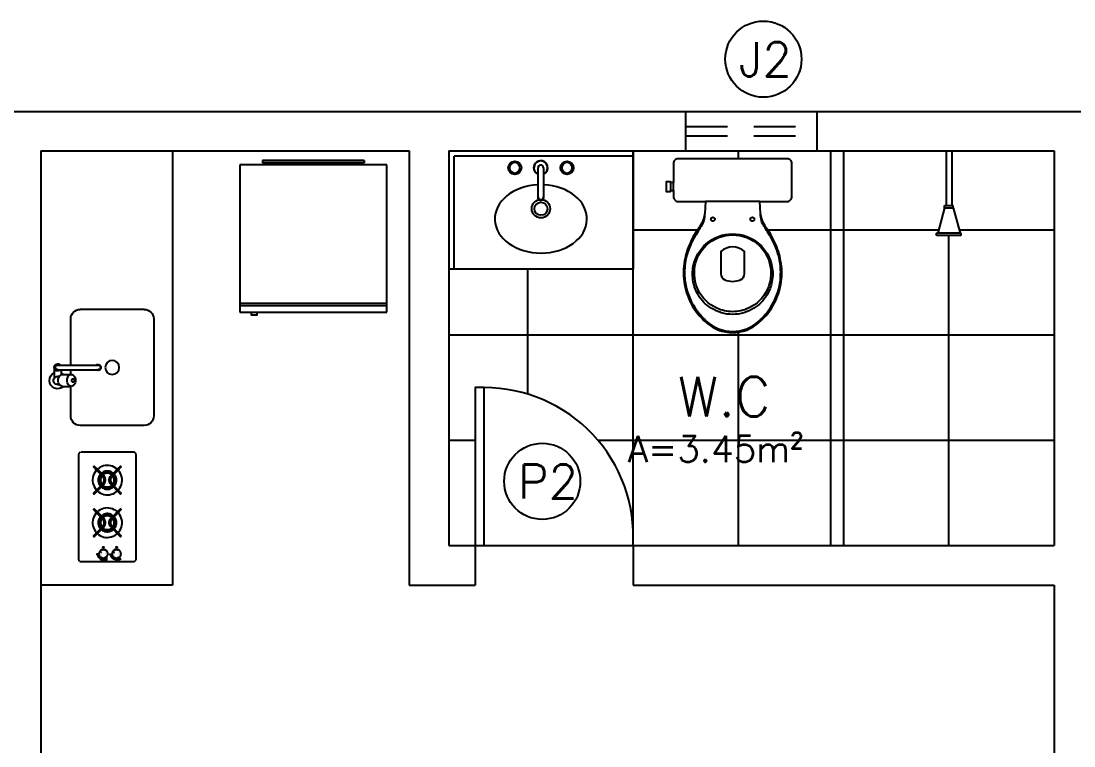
# Model space of a CAD drawing. Header units: millimetres. Extents: x 45003 to 46969, y 6653 to 6979.
# Drawn here: x 45072.441 to 45076.441, y 6719.198 to 6721.953 of the extents above; entities that cross this region are included whole.
import ezdxf

# ---------------------------------------------------------------- set-up
doc = ezdxf.new("R2010")
doc.units = ezdxf.units.MM
doc.linetypes.add('HIDDEN', pattern=[9.525, 6.35, -3.175])
for name, color, linetype in [('ARQ-ALVENARIA', 4, 'Continuous'), ('ARQ-EQ-COZ', 1, 'Continuous'), ('ARQ-ESQ-01', 1, 'Continuous'), ('ARQ-ESQ-02', 2, 'Continuous'), ('ARQ-HACHURA', 253, 'Continuous'), ('ARQ-PENA-FINA-CINZA', 8, 'Continuous'), ('ARQ-PROJ-01', 1, 'HIDDEN'), ('ARQ-PÇ-HIDROSSAN', 7, 'Continuous'), ('ARQ-TEXTO2', 2, 'Continuous'), ('ARQ-TEXTO3', 3, 'Continuous')]:
    doc.layers.add(name, color=color, linetype=linetype)
doc.styles.add('ROMANS', font='romans.shx')

# ---------------------------------------------------------------- blocks, each defined once
blk = doc.blocks.new('chuv-01-planta')
for p, q in [((-0.3216, -0.0467), (-0.3216, 0.0467)), ((-0.3216, 0.0467), (-0.3133, 0.0467)), ((-0.3133, -0.0467), (-0.3133, 0.0467)), ((-0.2167, 0.0167), (-0.3133, 0.0425)), ((-0.2167, 0.0167), (-0.2083, 0.0167)), ((-0.2167, 0.0167), (-0.2167, -0.0167)), ((-0.2083, 0.0167), (-0.2083, -0.0167)), ((0, 0.0106), (-0.2083, 0.0106)), ((0, 0.0106), (0, -0.0106)), ((-0.2167, -0.0167), (-0.3133, -0.0425)), ((-0.2167, -0.0167), (-0.2083, -0.0167)), ((0, -0.0106), (-0.2083, -0.0106)), ((-0.3216, -0.0467), (-0.3133, -0.0467))]:
    blk.add_line(p, q)
blk = doc.blocks.new('cx-ac-01-planta')
for points in [[(0.661, 0, 0.182004), (0.623, 0.1, 0.098298), (0.548, 0.159, 0.085166), (0.468, 0.1845, 0.08648), (0.388, 0.1825, 0.067868), (0.318, 0.1605, 0.06199), (0.261, 0.1265, -0.060779), (0.228, 0.1105, -0.023796), (0.208, 0.106), (0.1625, 0.1028), (0.1625, 0.207, 0.424217), (0.1435, 0.225), (0.121, 0.225), (0.091, 0.225), (0.018, 0.225, 0.418036), (0, 0.207), (0, 0), (0, -0.207, 0.418036), (0.018, -0.225), (0.091, -0.225), (0.091, -0.2365), (0.088, -0.2365), (0.088, -0.2525), (0.106, -0.2525), (0.124, -0.2525), (0.124, -0.2365), (0.121, -0.2365), (0.121, -0.225), (0.1435, -0.225, 0.424217), (0.1625, -0.207), (0.1625, -0.1028), (0.208, -0.106, -0.023796), (0.228, -0.1105, -0.060779), (0.261, -0.1265, 0.06199), (0.318, -0.1605, 0.067868), (0.388, -0.1825, 0.08648), (0.468, -0.1845, 0.085166), (0.548, -0.159, 0.098298), (0.623, -0.1, 0.182004)], [(0.2855, 0, -0.18052), (0.323, 0.1, -0.167158), (0.408, 0.1495, -0.1), (0.468, 0.1495, -0.096291), (0.518, 0.13, -0.13332), (0.568, 0.081, -0.150886), (0.5915, 0, -0.150886), (0.568, -0.081, -0.13332), (0.518, -0.13, -0.096291), (0.468, -0.1495, -0.1), (0.408, -0.1495, -0.167158), (0.323, -0.1, -0.18052)], [(0.2895, 0, -0.186957), (0.329, 0.1, -0.162455), (0.408, 0.143, -0.149476), (0.498, 0.1315, -0.171119), (0.568, 0.0605, -0.104122), (0.5815, 0, -0.104122), (0.568, -0.0605, -0.171119), (0.498, -0.1315, -0.149476), (0.408, -0.143, -0.162455), (0.329, -0.1, -0.186957)], [(0.46, 0.03, 0.276984), (0.438, 0.0445), (0.353, 0.0445, 0.393258), (0.353, -0.0445), (0.438, -0.0445, 0.276984), (0.46, -0.03, 0.2)]]:
    blk.add_lwpolyline(points, format="xyb", close=True)
blk.add_lwpolyline([(0.21, -0.1064, -0.148706), (0.258, -0.12, -0.01798), (0.278, -0.1325, 0.048524), (0.328, -0.16, 0.075808), (0.408, -0.1815, 0.05), (0.468, -0.1805, 0.109053), (0.568, -0.142, 0.065752), (0.617, -0.1, 0.186957), (0.6565, 0, 0.186957), (0.617, 0.1, 0.065752), (0.568, 0.142, 0.109053), (0.468, 0.1805, 0.05), (0.408, 0.1815, 0.075808), (0.328, 0.16, 0.048524), (0.278, 0.1325, -0.01798), (0.258, 0.12, -0.148706), (0.21, 0.1064, -0.148706)], format="xyb")
for points in [[(0.1625, 0.1028), (0.1625, 0), (0.1625, -0.1028)], [(0.121, -0.225), (0.091, -0.225)], [(0.091, -0.2365), (0.121, -0.2365)]]:
    blk.add_lwpolyline(points)
for centre in [(0.23, 0.075), (0.23, -0.075)]:
    blk.add_circle(centre, 0.0075)
blk = doc.blocks.new('Cubinox-e-pl')
for p, q in [((0.445, 0.245), (0.175, 0.245)), ((0.135, 0.205), (0.135, 0.08)), ((0.485, -0.205), (0.485, 0.205)), ((0.08, 0.0725), (0.087, 0.0725)), ((0.0996, 0.08), (0.1372, 0.08)), ((0.065, 0), (0.065, 0.0435)), ((0.08, 0.0375), (0.087, 0.0375)), ((0.08, 0.01), (0.25, 0.01)), ((0.095, 0.01), (0.095, 0.0309)), ((0.0996, 0.03), (0.1372, 0.03)), ((0.135, 0.03), (0.135, 0.01)), ((0.08, -0.01), (0.25, -0.01)), ((0.135, -0.01), (0.135, -0.205)), ((0.445, -0.245), (0.175, -0.245))]:
    blk.add_line(p, q)
blk.add_lwpolyline([(0.0996, 0.08, 0.133256), (0.0932, 0.0783, 0.106756), (0.0871, 0.0727, 0.082828), (0.0834, 0.0649, 0.071352), (0.0819, 0.055, 0.071352), (0.0834, 0.0451, 0.082828), (0.0871, 0.0373, 0.106756), (0.0932, 0.0317, 0.133256), (0.0996, 0.03, 0.133256)], format="xyb")
for points in [[(0.1372, 0.03, 0.133256), (0.1436, 0.0317, 0.106756), (0.1497, 0.0373, 0.082828), (0.1535, 0.0451, 0.071352), (0.1549, 0.055, 0.071352), (0.1535, 0.0649, 0.082828), (0.1497, 0.0727, 0.106756), (0.1436, 0.0783, 0.133256), (0.1372, 0.08, 0.133256), (0.1308, 0.0783, 0.106756), (0.1247, 0.0727, 0.082828), (0.121, 0.0649, 0.071352), (0.1195, 0.055, 0.071352), (0.121, 0.0451, 0.082828), (0.1247, 0.0373, 0.106756), (0.1308, 0.0317, 0.133256)], [(0.1447, 0.0625, 0.133256), (0.1428, 0.062, 0.106756), (0.141, 0.0603, 0.082828), (0.1398, 0.058, 0.071352), (0.1394, 0.055, 0.071352), (0.1398, 0.052, 0.082828), (0.141, 0.0497, 0.106756), (0.1428, 0.048, 0.133256), (0.1447, 0.0475, 0.133256), (0.1466, 0.048, 0.106756), (0.1485, 0.0497, 0.082828), (0.1496, 0.052, 0.071352), (0.15, 0.055, 0.071352), (0.1496, 0.058, 0.082828), (0.1485, 0.0603, 0.106756), (0.1466, 0.062, 0.133256)]]:
    blk.add_lwpolyline(points, format="xyb", close=True)
blk.add_circle((0.31, 0), 0.03)
for centre, radius, start, end in [((0.175, 0.205), 0.04, 90, 180), ((0.445, 0.205), 0.04, 0, 90), ((0.08, 0.055), 0.035, 45.5847, 244.6231), ((0.08, 0.055), 0.0175, 90, 204.62), ((0.055, 0.0435), 0.01, 0, 24.62), ((0.08, 0.055), 0.0175, 211.0027, 270), ((0.08, 0), 0.015, 41.8103, 318.1897), ((0.08, 0), 0.01, 90.0002, 270.0002), ((0.08, 0.055), 0.035, 295.3769, 314.4153), ((0.25, 0), 0.0125, 233.1301, 126.8699), ((0.25, 0), 0.01, 270.0001, 90.0001), ((0.175, -0.205), 0.04, 180, 270), ((0.445, -0.205), 0.04, 270, 0)]:
    blk.add_arc(centre, radius, start, end)
blk = doc.blocks.new('Refrigeradora')
for p, q in [((0.02, 0.325), (0.67, 0.325)), ((0.02, -0.325), (0.02, 0.325)), ((0.63, 0.325), (0.63, -0.325)), ((0.64, 0.325), (0.64, -0.325)), ((0.67, 0.325), (0.67, -0.325)), ((0, -0.225), (0, 0.225)), ((0, 0.225), (0.01, 0.225)), ((0.01, -0.225), (0.01, 0.225)), ((0.01, 0.175), (0.02, 0.175)), ((0.01, -0.175), (0.02, -0.175)), ((0, -0.225), (0.01, -0.225)), ((0.67, -0.325), (0.02, -0.325))]:
    blk.add_line(p, q)
blk.add_lwpolyline([(0.67, 0.274), (0.682, 0.274), (0.682, 0.2485), (0.67, 0.2485)])

msp = doc.modelspace()

# ---------------------------------------------------------------- hatches: boundary and pattern name
at = {"layer": 'ARQ-HACHURA'}
h = msp.add_hatch(dxfattribs=at)
h.set_pattern_fill('_USER', color=256, scale=0.4, double=1, pattern_type=0)
h.set_pattern_definition([(0, (45076.3665, 6719.95947), (0, 0.4), []), (90, (45076.3665, 6719.95947), (-0.4, 2e-17), [])])
h.paths.add_polyline_path([(45075.5165, 6721.4595), (45075.4665, 6721.4595), (45074.9665, 6721.4595), (45074.7665, 6721.4595), (45074.7665, 6721.0095), (45074.0665, 6721.0095), (45074.0665, 6719.9595), (45074.1665, 6719.9595), (45074.1665, 6720.5595), (45074.2015, 6720.5595, -0.431918), (45074.7665, 6719.9595), (45075.5165, 6719.9595)])
h.paths.add_polyline_path([(45074.9603, 6720.9615, -0.08648), (45074.9623, 6721.0415, -0.067868), (45074.9843, 6721.1115, -0.06199), (45075.0183, 6721.1685, 0.060779), (45075.0343, 6721.2015, 0.023796), (45075.0388, 6721.2215), (45075.0421, 6721.267), (45074.9382, 6721.267, -0.40428), (45074.9198, 6721.2844), (45074.9198, 6721.3085), (45074.9083, 6721.3085), (45074.9083, 6721.3055), (45074.8923, 6721.3055), (45074.8923, 6721.3235), (45074.8923, 6721.3415), (45074.9083, 6721.3415), (45074.9198, 6721.3385), (45074.9198, 6721.4115, -0.414559), (45074.9376, 6721.4295), (45075.1448, 6721.4295), (45075.3519, 6721.4295, -0.413869), (45075.3698, 6721.4117), (45075.3698, 6721.3385), (45075.3698, 6721.3085), (45075.3698, 6721.286, -0.424217), (45075.3518, 6721.267), (45075.2476, 6721.267), (45075.2508, 6721.2215, 0.023796), (45075.2553, 6721.2015, 0.060779), (45075.2713, 6721.1685, -0.06199), (45075.3053, 6721.1115, -0.067868), (45075.3273, 6721.0415, -0.08648), (45075.3293, 6720.9615, -0.085166), (45075.3038, 6720.8815, -0.098298), (45075.2448, 6720.8065, -0.182004), (45075.1448, 6720.7685, -0.182004), (45075.0448, 6720.8065, -0.098298), (45074.9858, 6720.8815, -0.085166)], flags=16)
h.paths.add_polyline_path([(45074.9953, 6720.9615, -0.1), (45074.9953, 6721.0215, -0.167158), (45075.0448, 6721.1065, -0.18052), (45075.1448, 6721.144, -0.18052), (45075.2448, 6721.1065, -0.167158), (45075.2943, 6721.0215, -0.1), (45075.2943, 6720.9615, -0.096291), (45075.2748, 6720.9115, -0.13332), (45075.2258, 6720.8615, -0.150886), (45075.1448, 6720.838, -0.150886), (45075.0638, 6720.8615, -0.13332), (45075.0148, 6720.9115, -0.096291)], flags=0)
h.paths.add_polyline_path([(45075.0018, 6721.0215, -0.162455), (45075.0448, 6721.1005, -0.186957), (45075.1448, 6721.14, -0.186957), (45075.2448, 6721.1005, -0.162455), (45075.2878, 6721.0215, -0.149476), (45075.2763, 6720.9315, -0.171119), (45075.2053, 6720.8615, -0.104122), (45075.1448, 6720.848, -0.104122), (45075.0843, 6720.8615, -0.171119), (45075.0133, 6720.9315, -0.149476)], flags=0)
h.paths.add_polyline_path([(45075.1003, 6720.9915), (45075.1003, 6721.0765, -0.393258), (45075.1893, 6721.0765), (45075.1893, 6720.9936, -0.299905), (45075.1748, 6720.9695, -0.2), (45075.1148, 6720.9695, -0.276984)], flags=0)
h.paths.add_polyline_path([(45075.0623, 6721.1995, -1), (45075.0773, 6721.1995, -1)], flags=0)
h.paths.add_polyline_path([(45075.2123, 6721.1995, -1), (45075.2273, 6721.1995, -1)], flags=0)
h.paths.add_polyline_path([(45076.3665, 6721.4595), (45075.9771, 6721.4595), (45075.9771, 6721.2511), (45075.9831, 6721.2511), (45075.9831, 6721.2428), (45076.009, 6721.1462), (45076.0132, 6721.1462), (45076.0132, 6721.1379), (45075.9198, 6721.1379), (45075.9198, 6721.1462), (45075.9239, 6721.1462), (45075.9498, 6721.2428), (45075.9498, 6721.2511), (45075.9559, 6721.2511), (45075.9559, 6721.4595), (45075.5165, 6721.4595), (45075.5165, 6719.9595), (45076.3665, 6719.9595)])
h.paths.add_polyline_path([(45074.7206, 6720.2265), (45075.4944, 6720.2265), (45075.4944, 6720.4015), (45074.7206, 6720.4015)], flags=24)
h.paths.add_polyline_path([(45074.8966, 6720.4129), (45075.3288, 6720.4129), (45075.3288, 6720.6379), (45074.8966, 6720.6379)], flags=24)

# ---------------------------------------------------------------- linework, layer by layer
at = {"layer": 'ARQ-ALVENARIA'}
for p, q in [((45071.4665, 6721.6095), (45074.9665, 6721.6095)), ((45074.9665, 6721.4595), (45074.9665, 6721.6095)), ((45075.4665, 6721.6095), (45078.9665, 6721.6095)), ((45075.4665, 6721.4595), (45075.4665, 6721.6095)), ((45072.5165, 6721.4595), (45073.9165, 6721.4595)), ((45072.5165, 6721.4595), (45072.5165, 6716.1095)), ((45073.9165, 6721.4595), (45073.9165, 6719.8095)), ((45074.0665, 6721.4595), (45074.9665, 6721.4595)), ((45074.0665, 6721.4595), (45074.0665, 6719.9595)), ((45075.4665, 6721.4595), (45076.3665, 6721.4595)), ((45076.3665, 6721.4595), (45076.3665, 6719.9595)), ((45074.0665, 6719.9595), (45074.1665, 6719.9595)), ((45074.1665, 6719.9595), (45074.1665, 6719.8095)), ((45074.7665, 6719.9595), (45076.3665, 6719.9595)), ((45074.7665, 6719.9595), (45074.7665, 6719.8095)), ((45073.9165, 6719.8095), (45074.1665, 6719.8095)), ((45074.7665, 6719.8095), (45076.3665, 6719.8095)), ((45076.3665, 6719.8095), (45076.3665, 6716.1095))]:
    msp.add_line(p, q, dxfattribs=at)
at = {"layer": 'ARQ-EQ-COZ'}
for p, q in [((45073.0165, 6721.4595), (45073.0165, 6719.8095)), ((45072.7897, 6720.2247), (45072.7894, 6720.2251)), ((45072.7916, 6720.222), (45072.7897, 6720.2247)), ((45072.7932, 6720.2191), (45072.7916, 6720.222)), ((45072.7944, 6720.216), (45072.7932, 6720.2191)), ((45072.7942, 6720.1998), (45072.795, 6720.203)), ((45072.7951, 6720.2128), (45072.7944, 6720.216)), ((45072.795, 6720.203), (45072.7955, 6720.2063)), ((45072.7955, 6720.2096), (45072.7951, 6720.2128)), ((45072.7955, 6720.2063), (45072.7955, 6720.2096)), ((45072.7852, 6720.1956), (45072.7894, 6720.1914)), ((45072.7894, 6720.1914), (45072.7913, 6720.1939)), ((45072.7913, 6720.1939), (45072.7929, 6720.1968)), ((45072.7929, 6720.1968), (45072.7942, 6720.1998)), ((45072.7897, 6720.0627), (45072.7894, 6720.0631)), ((45072.7916, 6720.06), (45072.7897, 6720.0627)), ((45072.7932, 6720.0571), (45072.7916, 6720.06)), ((45072.7944, 6720.054), (45072.7932, 6720.0571)), ((45072.7942, 6720.0378), (45072.795, 6720.041)), ((45072.7951, 6720.0508), (45072.7944, 6720.054)), ((45072.795, 6720.041), (45072.7955, 6720.0443)), ((45072.7955, 6720.0476), (45072.7951, 6720.0508)), ((45072.7955, 6720.0443), (45072.7955, 6720.0476)), ((45072.7852, 6720.0336), (45072.7894, 6720.0294)), ((45072.7894, 6720.0294), (45072.7913, 6720.0319)), ((45072.7913, 6720.0319), (45072.7929, 6720.0348)), ((45072.7929, 6720.0348), (45072.7942, 6720.0378)), ((45072.7453, 6719.9256), (45072.7453, 6719.9256)), ((45072.7456, 6719.921), (45072.7456, 6719.921)), ((45072.7514, 6719.9436), (45072.7511, 6719.9436)), ((45072.7531, 6719.944), (45072.7531, 6719.944)), ((45072.7583, 6719.9433), (45072.758, 6719.9434)), ((45072.7593, 6719.9428), (45072.7593, 6719.9429)), ((45072.7633, 6719.9256), (45072.7633, 6719.9256)), ((45072.7953, 6719.9256), (45072.7953, 6719.9256)), ((45072.7956, 6719.921), (45072.7956, 6719.921)), ((45072.8014, 6719.9436), (45072.8011, 6719.9436)), ((45072.8031, 6719.944), (45072.8031, 6719.944)), ((45072.8083, 6719.9433), (45072.808, 6719.9434)), ((45072.8093, 6719.9428), (45072.8093, 6719.9429)), ((45072.8133, 6719.9256), (45072.8133, 6719.9256)), ((45072.7587, 6719.9126), (45072.7588, 6719.9127)), ((45072.8087, 6719.9126), (45072.8088, 6719.9127)), ((45073.0165, 6719.8095), (45072.5165, 6719.8095))]:
    msp.add_line(p, q, dxfattribs=at)
for points in [[(45072.6598, 6720.305), (45072.6598, 6719.9079), (45072.6599, 6719.9065), (45072.6601, 6719.9052), (45072.6606, 6719.9039), (45072.6612, 6719.9027), (45072.6619, 6719.9015), (45072.6628, 6719.9005), (45072.6638, 6719.8996)], [(45072.6675, 6720.3141), (45072.6662, 6720.3136), (45072.665, 6720.313), (45072.6638, 6720.3123), (45072.6628, 6720.3114), (45072.6619, 6720.3104), (45072.6612, 6720.3092), (45072.6606, 6720.308), (45072.6601, 6720.3067), (45072.6599, 6720.3054)], [(45072.8784, 6719.904), (45072.8784, 6720.304), (45072.8783, 6720.3054), (45072.8781, 6720.3067), (45072.8776, 6720.308), (45072.877, 6720.3092), (45072.8763, 6720.3104), (45072.8754, 6720.3114), (45072.8744, 6720.3123), (45072.8732, 6720.313), (45072.872, 6720.3136), (45072.8707, 6720.3141), (45072.8694, 6720.3143), (45072.868, 6720.3144), (45072.67, 6720.3144)], [(45072.7283, 6720.2461), (45072.7256, 6720.2431), (45072.7215, 6720.2374), (45072.7183, 6720.2311), (45072.7158, 6720.2246), (45072.7142, 6720.2177), (45072.7134, 6720.2107), (45072.7135, 6720.2037), (45072.7145, 6720.1967), (45072.7164, 6720.19), (45072.7191, 6720.1835), (45072.7226, 6720.1774), (45072.7269, 6720.1718), (45072.7282, 6720.1704)], [(45072.7492, 6720.2251), (45072.7483, 6720.226), (45072.7459, 6720.2285), (45072.7434, 6720.231), (45072.7283, 6720.2461), (45072.7163, 6720.2581), (45072.7195, 6720.2613), (45072.7314, 6720.2493), (45072.7466, 6720.2342), (45072.749, 6720.2317), (45072.7515, 6720.2292), (45072.7525, 6720.2283), (45072.7567, 6720.2241)], [(45072.8072, 6720.2494), (45072.8069, 6720.2497), (45072.8014, 6720.2541), (45072.7954, 6720.2578), (45072.789, 6720.2606), (45072.7822, 6720.2627), (45072.7753, 6720.2639), (45072.7683, 6720.2642), (45072.7613, 6720.2636), (45072.7544, 6720.2622), (45072.7478, 6720.2599), (45072.7415, 6720.2568), (45072.7356, 6720.2529), (45072.7314, 6720.2493)], [(45072.7921, 6720.2342), (45072.7914, 6720.2349), (45072.7878, 6720.2374), (45072.784, 6720.2395), (45072.78, 6720.2411), (45072.7758, 6720.2422), (45072.7715, 6720.2427), (45072.7672, 6720.2427), (45072.7628, 6720.2422), (45072.7586, 6720.2411), (45072.7546, 6720.2395), (45072.7508, 6720.2374), (45072.7473, 6720.2349), (45072.7466, 6720.2342)], [(45072.7928, 6720.188), (45072.7944, 6720.19), (45072.7965, 6720.1933), (45072.7982, 6720.1968), (45072.7994, 6720.2005), (45072.8001, 6720.2043), (45072.8004, 6720.2082), (45072.8001, 6720.2121), (45072.7994, 6720.216), (45072.7982, 6720.2197), (45072.7965, 6720.2232), (45072.7944, 6720.2265), (45072.7928, 6720.2285), (45072.7953, 6720.231), (45072.8104, 6720.2461), (45072.8224, 6720.2581), (45072.8192, 6720.2613), (45072.8072, 6720.2494), (45072.7921, 6720.2342), (45072.7896, 6720.2317), (45072.7891, 6720.2322), (45072.786, 6720.2345), (45072.7825, 6720.2363), (45072.7789, 6720.2378), (45072.7751, 6720.2387), (45072.7713, 6720.2392), (45072.7674, 6720.2392), (45072.7635, 6720.2387), (45072.7597, 6720.2378), (45072.7561, 6720.2363), (45072.7527, 6720.2345), (45072.7495, 6720.2322), (45072.749, 6720.2317)], [(45072.8104, 6720.1704), (45072.8131, 6720.1734), (45072.8171, 6720.1791), (45072.8204, 6720.1853), (45072.8229, 6720.1919), (45072.8245, 6720.1988), (45072.8252, 6720.2057), (45072.8251, 6720.2128), (45072.8241, 6720.2197), (45072.8222, 6720.2265), (45072.8195, 6720.233), (45072.816, 6720.2391), (45072.8118, 6720.2447), (45072.8104, 6720.2461)], [(45072.7434, 6720.231), (45072.7414, 6720.2286), (45072.739, 6720.2249), (45072.7372, 6720.221), (45072.7358, 6720.2168), (45072.735, 6720.2126), (45072.7348, 6720.2082), (45072.735, 6720.2039), (45072.7358, 6720.1996), (45072.7372, 6720.1955), (45072.739, 6720.1916), (45072.7414, 6720.1879), (45072.7434, 6720.1855)], [(45072.7459, 6720.2285), (45072.7442, 6720.2265), (45072.7421, 6720.2232), (45072.7404, 6720.2197), (45072.7392, 6720.216), (45072.7385, 6720.2121), (45072.7383, 6720.2082), (45072.7385, 6720.2043), (45072.7392, 6720.2005), (45072.7404, 6720.1968), (45072.7421, 6720.1933), (45072.7442, 6720.19), (45072.7459, 6720.188)], [(45072.7483, 6720.226), (45072.747, 6720.2244), (45072.7452, 6720.2215), (45072.7437, 6720.2184), (45072.7426, 6720.2151), (45072.742, 6720.2117), (45072.7418, 6720.2082), (45072.742, 6720.2048), (45072.7426, 6720.2014), (45072.7437, 6720.1981), (45072.7452, 6720.195), (45072.747, 6720.192), (45072.7483, 6720.1905)], [(45072.7871, 6720.2292), (45072.7869, 6720.2295), (45072.7841, 6720.2315), (45072.7811, 6720.2332), (45072.7778, 6720.2344), (45072.7745, 6720.2353), (45072.7711, 6720.2357), (45072.7676, 6720.2357), (45072.7642, 6720.2353), (45072.7608, 6720.2344), (45072.7576, 6720.2332), (45072.7546, 6720.2315), (45072.7518, 6720.2295), (45072.7515, 6720.2292)], [(45072.7862, 6720.2283), (45072.785, 6720.2293), (45072.7822, 6720.2311), (45072.7793, 6720.2325), (45072.7761, 6720.2336), (45072.7729, 6720.2342), (45072.7696, 6720.2345), (45072.7663, 6720.2343), (45072.7631, 6720.2337), (45072.76, 6720.2327), (45072.757, 6720.2314), (45072.7542, 6720.2296), (45072.7525, 6720.2283)], [(45072.7535, 6720.1956), (45072.7546, 6720.1973), (45072.7556, 6720.1994), (45072.7564, 6720.2015), (45072.7569, 6720.2037), (45072.7573, 6720.206), (45072.7574, 6720.2082), (45072.7573, 6720.2105), (45072.7569, 6720.2128), (45072.7564, 6720.215), (45072.7556, 6720.2171), (45072.7546, 6720.2192), (45072.7535, 6720.2209)], [(45072.7896, 6720.2317), (45072.7871, 6720.2292), (45072.7862, 6720.2283), (45072.782, 6720.2241)], [(45072.7852, 6720.2209), (45072.7894, 6720.2251), (45072.7903, 6720.226), (45072.7928, 6720.2285)], [(45072.7903, 6720.1905), (45072.7916, 6720.192), (45072.7935, 6720.195), (45072.7949, 6720.1981), (45072.796, 6720.2014), (45072.7967, 6720.2048), (45072.7969, 6720.2082), (45072.7967, 6720.2117), (45072.796, 6720.2151), (45072.7949, 6720.2184), (45072.7935, 6720.2215), (45072.7916, 6720.2244), (45072.7903, 6720.226)], [(45072.7953, 6720.1855), (45072.7973, 6720.1879), (45072.7996, 6720.1916), (45072.8015, 6720.1955), (45072.8028, 6720.1996), (45072.8036, 6720.2039), (45072.8039, 6720.2082), (45072.8036, 6720.2126), (45072.8028, 6720.2168), (45072.8015, 6720.221), (45072.7996, 6720.2249), (45072.7973, 6720.2286), (45072.7953, 6720.231)], [(45072.7493, 6720.1914), (45072.7483, 6720.1905), (45072.7459, 6720.188), (45072.7434, 6720.1855), (45072.7282, 6720.1704), (45072.7163, 6720.1584), (45072.7195, 6720.1552), (45072.7314, 6720.1671), (45072.7466, 6720.1823), (45072.749, 6720.1848), (45072.7515, 6720.1872), (45072.7518, 6720.187), (45072.7546, 6720.185), (45072.7576, 6720.1833), (45072.7608, 6720.182), (45072.7642, 6720.1812), (45072.7676, 6720.1807), (45072.7711, 6720.1807), (45072.7745, 6720.1812), (45072.7778, 6720.182), (45072.7811, 6720.1833), (45072.7841, 6720.185), (45072.7869, 6720.187), (45072.7871, 6720.1872)], [(45072.7314, 6720.1671), (45072.7318, 6720.1667), (45072.7373, 6720.1624), (45072.7433, 6720.1587), (45072.7497, 6720.1558), (45072.7564, 6720.1538), (45072.7633, 6720.1526), (45072.7703, 6720.1523), (45072.7773, 6720.1528), (45072.7842, 6720.1543), (45072.7909, 6720.1566), (45072.7972, 6720.1597), (45072.803, 6720.1636), (45072.8072, 6720.1671)], [(45072.7466, 6720.1823), (45072.7473, 6720.1816), (45072.7508, 6720.179), (45072.7546, 6720.177), (45072.7586, 6720.1754), (45072.7628, 6720.1743), (45072.7672, 6720.1737), (45072.7715, 6720.1737), (45072.7758, 6720.1743), (45072.78, 6720.1754), (45072.784, 6720.177), (45072.7878, 6720.179), (45072.7914, 6720.1816), (45072.7921, 6720.1823)], [(45072.749, 6720.1848), (45072.7495, 6720.1843), (45072.7527, 6720.182), (45072.7561, 6720.1801), (45072.7597, 6720.1787), (45072.7635, 6720.1777), (45072.7674, 6720.1772), (45072.7713, 6720.1772), (45072.7751, 6720.1777), (45072.7789, 6720.1787), (45072.7825, 6720.1801), (45072.786, 6720.182), (45072.7891, 6720.1843), (45072.7896, 6720.1848)], [(45072.7515, 6720.1872), (45072.7525, 6720.1882), (45072.7567, 6720.1924)], [(45072.7525, 6720.1882), (45072.7537, 6720.1872), (45072.7564, 6720.1854), (45072.7594, 6720.184), (45072.7625, 6720.1829), (45072.7657, 6720.1823), (45072.769, 6720.182), (45072.7723, 6720.1822), (45072.7755, 6720.1828), (45072.7787, 6720.1837), (45072.7817, 6720.1851), (45072.7845, 6720.1868), (45072.7862, 6720.1882)], [(45072.7894, 6720.1914), (45072.7903, 6720.1905), (45072.7928, 6720.188), (45072.7953, 6720.1855), (45072.8104, 6720.1704), (45072.8224, 6720.1584), (45072.8192, 6720.1552), (45072.8072, 6720.1671), (45072.7921, 6720.1823), (45072.7896, 6720.1848), (45072.7871, 6720.1872), (45072.7862, 6720.1882), (45072.782, 6720.1924)], [(45072.7283, 6720.0841), (45072.7256, 6720.0811), (45072.7215, 6720.0754), (45072.7183, 6720.0691), (45072.7158, 6720.0626), (45072.7142, 6720.0557), (45072.7134, 6720.0487), (45072.7135, 6720.0417), (45072.7145, 6720.0348), (45072.7164, 6720.028), (45072.7191, 6720.0215), (45072.7226, 6720.0154), (45072.7269, 6720.0098), (45072.7282, 6720.0084)], [(45072.7492, 6720.0631), (45072.7483, 6720.064), (45072.7459, 6720.0665), (45072.7434, 6720.069), (45072.7283, 6720.0841), (45072.7163, 6720.0961), (45072.7195, 6720.0993), (45072.7314, 6720.0873), (45072.7466, 6720.0722), (45072.749, 6720.0697), (45072.7515, 6720.0672), (45072.7525, 6720.0663), (45072.7567, 6720.0621)], [(45072.8072, 6720.0874), (45072.8069, 6720.0877), (45072.8014, 6720.0921), (45072.7954, 6720.0958), (45072.789, 6720.0986), (45072.7822, 6720.1007), (45072.7753, 6720.1019), (45072.7683, 6720.1022), (45072.7613, 6720.1016), (45072.7544, 6720.1002), (45072.7478, 6720.0979), (45072.7415, 6720.0948), (45072.7356, 6720.0909), (45072.7314, 6720.0873)], [(45072.7921, 6720.0722), (45072.7914, 6720.0729), (45072.7878, 6720.0754), (45072.784, 6720.0775), (45072.78, 6720.0791), (45072.7758, 6720.0802), (45072.7715, 6720.0807), (45072.7672, 6720.0807), (45072.7628, 6720.0802), (45072.7586, 6720.0791), (45072.7546, 6720.0775), (45072.7508, 6720.0754), (45072.7473, 6720.0729), (45072.7466, 6720.0722)], [(45072.7928, 6720.026), (45072.7944, 6720.028), (45072.7965, 6720.0313), (45072.7982, 6720.0348), (45072.7994, 6720.0385), (45072.8001, 6720.0423), (45072.8004, 6720.0462), (45072.8001, 6720.0501), (45072.7994, 6720.054), (45072.7982, 6720.0577), (45072.7965, 6720.0612), (45072.7944, 6720.0645), (45072.7928, 6720.0665), (45072.7953, 6720.069), (45072.8104, 6720.0841), (45072.8224, 6720.0961), (45072.8192, 6720.0993), (45072.8072, 6720.0874), (45072.7921, 6720.0722), (45072.7896, 6720.0697), (45072.7891, 6720.0702), (45072.786, 6720.0725), (45072.7825, 6720.0743), (45072.7789, 6720.0758), (45072.7751, 6720.0767), (45072.7713, 6720.0772), (45072.7674, 6720.0772), (45072.7635, 6720.0767), (45072.7597, 6720.0758), (45072.7561, 6720.0743), (45072.7527, 6720.0725), (45072.7495, 6720.0702), (45072.749, 6720.0697)], [(45072.8104, 6720.0084), (45072.8131, 6720.0114), (45072.8171, 6720.0171), (45072.8204, 6720.0233), (45072.8229, 6720.0299), (45072.8245, 6720.0368), (45072.8252, 6720.0437), (45072.8251, 6720.0508), (45072.8241, 6720.0577), (45072.8222, 6720.0645), (45072.8195, 6720.071), (45072.816, 6720.0771), (45072.8118, 6720.0827), (45072.8104, 6720.0841)], [(45072.7434, 6720.069), (45072.7414, 6720.0666), (45072.739, 6720.0629), (45072.7372, 6720.059), (45072.7358, 6720.0548), (45072.735, 6720.0506), (45072.7348, 6720.0462), (45072.735, 6720.0419), (45072.7358, 6720.0376), (45072.7372, 6720.0335), (45072.739, 6720.0296), (45072.7414, 6720.0259), (45072.7434, 6720.0235)], [(45072.7459, 6720.0665), (45072.7442, 6720.0645), (45072.7421, 6720.0612), (45072.7404, 6720.0577), (45072.7392, 6720.054), (45072.7385, 6720.0501), (45072.7383, 6720.0462), (45072.7385, 6720.0423), (45072.7392, 6720.0385), (45072.7404, 6720.0348), (45072.7421, 6720.0313), (45072.7442, 6720.028), (45072.7459, 6720.026)], [(45072.7483, 6720.064), (45072.747, 6720.0624), (45072.7452, 6720.0595), (45072.7437, 6720.0564), (45072.7426, 6720.0531), (45072.742, 6720.0497), (45072.7418, 6720.0462), (45072.742, 6720.0428), (45072.7426, 6720.0394), (45072.7437, 6720.0361), (45072.7452, 6720.033), (45072.747, 6720.03), (45072.7483, 6720.0285)], [(45072.7871, 6720.0672), (45072.7869, 6720.0675), (45072.7841, 6720.0695), (45072.7811, 6720.0712), (45072.7778, 6720.0724), (45072.7745, 6720.0733), (45072.7711, 6720.0737), (45072.7676, 6720.0737), (45072.7642, 6720.0733), (45072.7608, 6720.0724), (45072.7576, 6720.0712), (45072.7546, 6720.0695), (45072.7518, 6720.0675), (45072.7515, 6720.0672)], [(45072.7862, 6720.0663), (45072.785, 6720.0673), (45072.7822, 6720.0691), (45072.7793, 6720.0705), (45072.7761, 6720.0716), (45072.7729, 6720.0722), (45072.7696, 6720.0725), (45072.7663, 6720.0723), (45072.7631, 6720.0717), (45072.76, 6720.0707), (45072.757, 6720.0694), (45072.7542, 6720.0676), (45072.7525, 6720.0663)], [(45072.7535, 6720.0336), (45072.7546, 6720.0353), (45072.7556, 6720.0374), (45072.7564, 6720.0395), (45072.7569, 6720.0417), (45072.7573, 6720.044), (45072.7574, 6720.0462), (45072.7573, 6720.0485), (45072.7569, 6720.0508), (45072.7564, 6720.053), (45072.7556, 6720.0551), (45072.7546, 6720.0572), (45072.7535, 6720.0589)], [(45072.7896, 6720.0697), (45072.7871, 6720.0672), (45072.7862, 6720.0663), (45072.782, 6720.0621)], [(45072.7852, 6720.0589), (45072.7894, 6720.0631), (45072.7903, 6720.064), (45072.7928, 6720.0665)], [(45072.7903, 6720.0285), (45072.7916, 6720.03), (45072.7935, 6720.033), (45072.7949, 6720.0361), (45072.796, 6720.0394), (45072.7967, 6720.0428), (45072.7969, 6720.0462), (45072.7967, 6720.0497), (45072.796, 6720.0531), (45072.7949, 6720.0564), (45072.7935, 6720.0595), (45072.7916, 6720.0624), (45072.7903, 6720.064)], [(45072.7953, 6720.0235), (45072.7973, 6720.0259), (45072.7996, 6720.0296), (45072.8015, 6720.0335), (45072.8028, 6720.0376), (45072.8036, 6720.0419), (45072.8039, 6720.0462), (45072.8036, 6720.0506), (45072.8028, 6720.0548), (45072.8015, 6720.059), (45072.7996, 6720.0629), (45072.7973, 6720.0666), (45072.7953, 6720.069)], [(45072.7493, 6720.0294), (45072.7483, 6720.0285), (45072.7459, 6720.026), (45072.7434, 6720.0235), (45072.7282, 6720.0084), (45072.7163, 6719.9964), (45072.7195, 6719.9932), (45072.7314, 6720.0051), (45072.7466, 6720.0203), (45072.749, 6720.0228), (45072.7515, 6720.0252), (45072.7518, 6720.025), (45072.7546, 6720.023), (45072.7576, 6720.0213), (45072.7608, 6720.02), (45072.7642, 6720.0192), (45072.7676, 6720.0187), (45072.7711, 6720.0187), (45072.7745, 6720.0192), (45072.7778, 6720.02), (45072.7811, 6720.0213), (45072.7841, 6720.023), (45072.7869, 6720.025), (45072.7871, 6720.0252)], [(45072.7314, 6720.0051), (45072.7318, 6720.0048), (45072.7373, 6720.0004), (45072.7433, 6719.9967), (45072.7497, 6719.9938), (45072.7564, 6719.9918), (45072.7633, 6719.9906), (45072.7703, 6719.9903), (45072.7773, 6719.9909), (45072.7842, 6719.9923), (45072.7909, 6719.9946), (45072.7972, 6719.9977), (45072.803, 6720.0016), (45072.8072, 6720.0052)], [(45072.7466, 6720.0203), (45072.7473, 6720.0196), (45072.7508, 6720.0171), (45072.7546, 6720.015), (45072.7586, 6720.0134), (45072.7628, 6720.0123), (45072.7672, 6720.0117), (45072.7715, 6720.0117), (45072.7758, 6720.0123), (45072.78, 6720.0134), (45072.784, 6720.015), (45072.7878, 6720.0171), (45072.7914, 6720.0196), (45072.7921, 6720.0203)], [(45072.749, 6720.0228), (45072.7495, 6720.0223), (45072.7527, 6720.02), (45072.7561, 6720.0181), (45072.7597, 6720.0167), (45072.7635, 6720.0157), (45072.7674, 6720.0152), (45072.7713, 6720.0152), (45072.7751, 6720.0157), (45072.7789, 6720.0167), (45072.7825, 6720.0181), (45072.786, 6720.02), (45072.7891, 6720.0223), (45072.7896, 6720.0228)], [(45072.7515, 6720.0252), (45072.7525, 6720.0262), (45072.7567, 6720.0304)], [(45072.7525, 6720.0262), (45072.7537, 6720.0252), (45072.7564, 6720.0234), (45072.7594, 6720.022), (45072.7625, 6720.0209), (45072.7657, 6720.0203), (45072.769, 6720.02), (45072.7723, 6720.0202), (45072.7755, 6720.0208), (45072.7787, 6720.0217), (45072.7817, 6720.0231), (45072.7845, 6720.0248), (45072.7862, 6720.0262)], [(45072.7894, 6720.0294), (45072.7903, 6720.0285), (45072.7928, 6720.026), (45072.7953, 6720.0235), (45072.8104, 6720.0084), (45072.8224, 6719.9964), (45072.8192, 6719.9932), (45072.8072, 6720.0052), (45072.7921, 6720.0203), (45072.7896, 6720.0228), (45072.7871, 6720.0252), (45072.7862, 6720.0262), (45072.782, 6720.0304)], [(45072.739, 6719.914), (45072.7375, 6719.9159), (45072.7362, 6719.9179), (45072.7352, 6719.9201), (45072.7345, 6719.9224), (45072.734, 6719.9248), (45072.7338, 6719.9272), (45072.7288, 6719.9272), (45072.7288, 6719.9252), (45072.7323, 6719.9252)], [(45072.7323, 6719.9252), (45072.7324, 6719.9246), (45072.7329, 6719.922), (45072.7337, 6719.9195), (45072.7348, 6719.9172), (45072.7361, 6719.9149), (45072.7377, 6719.9129), (45072.7395, 6719.911), (45072.7416, 6719.9094), (45072.7437, 6719.908)], [(45072.7453, 6719.9302), (45072.7453, 6719.9302), (45072.7453, 6719.9301)], [(45072.7456, 6719.9348), (45072.7456, 6719.9348), (45072.7456, 6719.9347)], [(45072.7467, 6719.9403), (45072.7466, 6719.9401), (45072.7465, 6719.94)], [(45072.7467, 6719.9404), (45072.7468, 6719.9406), (45072.747, 6719.9408), (45072.7471, 6719.941)], [(45072.7481, 6719.942), (45072.7477, 6719.9417), (45072.7475, 6719.9415), (45072.7474, 6719.9414)], [(45072.7484, 6719.9423), (45072.7482, 6719.9421), (45072.7481, 6719.9421)], [(45072.749, 6719.9427), (45072.7488, 6719.9426), (45072.7485, 6719.9423)], [(45072.7502, 6719.9432), (45072.7499, 6719.9432), (45072.7491, 6719.9428)], [(45072.7509, 6719.9435), (45072.7508, 6719.9435), (45072.7507, 6719.9435), (45072.7503, 6719.9433)], [(45072.7575, 6719.9436), (45072.7567, 6719.9438), (45072.7567, 6719.9438), (45072.7566, 6719.9438), (45072.7566, 6719.9438), (45072.7565, 6719.9438), (45072.7562, 6719.9439), (45072.7555, 6719.944), (45072.7555, 6719.944), (45072.7543, 6719.944), (45072.7531, 6719.944), (45072.7531, 6719.944), (45072.7524, 6719.9439), (45072.7522, 6719.9438), (45072.752, 6719.9438), (45072.7519, 6719.9438), (45072.7519, 6719.9438)], [(45072.7579, 6719.9435), (45072.7578, 6719.9435), (45072.7577, 6719.9435), (45072.7575, 6719.9436)], [(45072.7591, 6719.943), (45072.7587, 6719.9432), (45072.7584, 6719.9433)], [(45072.7598, 6719.9426), (45072.7597, 6719.9426), (45072.7596, 6719.9427), (45072.7595, 6719.9427)], [(45072.7612, 6719.9414), (45072.7611, 6719.9415), (45072.7609, 6719.9417), (45072.7609, 6719.9417), (45072.7604, 6719.9421), (45072.7603, 6719.9422)], [(45072.7619, 6719.9404), (45072.7617, 6719.9407), (45072.7617, 6719.9408), (45072.7616, 6719.9409)], [(45072.7623, 6719.9394), (45072.762, 6719.9401), (45072.762, 6719.9403)], [(45072.763, 6719.9347), (45072.763, 6719.9348), (45072.763, 6719.9348)], [(45072.7633, 6719.9301), (45072.7633, 6719.9302), (45072.7633, 6719.9302)], [(45072.7953, 6719.9302), (45072.7953, 6719.9302), (45072.7953, 6719.9301)], [(45072.7956, 6719.9348), (45072.7956, 6719.9348), (45072.7956, 6719.9347)], [(45072.7967, 6719.9403), (45072.7966, 6719.9401), (45072.7965, 6719.94)], [(45072.7967, 6719.9404), (45072.7968, 6719.9406), (45072.797, 6719.9408), (45072.7971, 6719.941)], [(45072.7981, 6719.942), (45072.7977, 6719.9417), (45072.7975, 6719.9415), (45072.7974, 6719.9414)], [(45072.7984, 6719.9423), (45072.7982, 6719.9421), (45072.7981, 6719.9421)], [(45072.799, 6719.9427), (45072.7988, 6719.9426), (45072.7985, 6719.9423)], [(45072.8002, 6719.9432), (45072.7999, 6719.9432), (45072.7991, 6719.9428)], [(45072.8009, 6719.9435), (45072.8008, 6719.9435), (45072.8007, 6719.9435), (45072.8003, 6719.9433)], [(45072.8075, 6719.9436), (45072.8067, 6719.9438), (45072.8067, 6719.9438), (45072.8066, 6719.9438), (45072.8066, 6719.9438), (45072.8065, 6719.9438), (45072.8062, 6719.9439), (45072.8055, 6719.944), (45072.8055, 6719.944), (45072.8043, 6719.944), (45072.8031, 6719.944), (45072.8031, 6719.944), (45072.8024, 6719.9439), (45072.8022, 6719.9438), (45072.802, 6719.9438), (45072.8019, 6719.9438), (45072.8019, 6719.9438)], [(45072.8057, 6719.9518), (45072.8053, 6719.9515), (45072.8048, 6719.9513), (45072.8043, 6719.9512), (45072.8038, 6719.9513), (45072.8033, 6719.9515), (45072.8029, 6719.9518), (45072.8026, 6719.9522), (45072.8024, 6719.9527), (45072.8023, 6719.9532), (45072.8024, 6719.9537), (45072.8026, 6719.9542)], [(45072.8026, 6719.9542), (45072.8029, 6719.9546), (45072.8033, 6719.9549), (45072.8038, 6719.9551), (45072.8043, 6719.9552), (45072.8048, 6719.9551), (45072.8053, 6719.9549), (45072.8057, 6719.9546), (45072.806, 6719.9542), (45072.8062, 6719.9537), (45072.8063, 6719.9532), (45072.8062, 6719.9527), (45072.806, 6719.9522), (45072.8057, 6719.9518)], [(45072.8079, 6719.9435), (45072.8078, 6719.9435), (45072.8077, 6719.9435), (45072.8075, 6719.9436)], [(45072.8091, 6719.943), (45072.8087, 6719.9432), (45072.8084, 6719.9433)], [(45072.8098, 6719.9426), (45072.8097, 6719.9426), (45072.8096, 6719.9427), (45072.8095, 6719.9427)], [(45072.8112, 6719.9414), (45072.8111, 6719.9415), (45072.8109, 6719.9417), (45072.8109, 6719.9417), (45072.8104, 6719.9421), (45072.8103, 6719.9422)], [(45072.8119, 6719.9404), (45072.8117, 6719.9407), (45072.8117, 6719.9408), (45072.8116, 6719.9409)], [(45072.8123, 6719.9394), (45072.812, 6719.9401), (45072.812, 6719.9403)], [(45072.813, 6719.9347), (45072.813, 6719.9348), (45072.813, 6719.9348)], [(45072.8133, 6719.9301), (45072.8133, 6719.9302), (45072.8133, 6719.9302)], [(45072.6658, 6719.8988), (45072.868, 6719.8988), (45072.8694, 6719.8989), (45072.8707, 6719.8991), (45072.872, 6719.8996), (45072.8732, 6719.9002), (45072.8744, 6719.9009), (45072.8754, 6719.9018), (45072.8763, 6719.9028), (45072.877, 6719.904)], [(45072.7437, 6719.908), (45072.7461, 6719.9068), (45072.7485, 6719.906), (45072.751, 6719.9054), (45072.7536, 6719.9051), (45072.7562, 6719.9051), (45072.7588, 6719.9054), (45072.7613, 6719.906), (45072.7638, 6719.9068), (45072.7654, 6719.9076), (45072.7654, 6719.9057), (45072.7674, 6719.9057), (45072.7674, 6719.9102), (45072.7666, 6719.9102), (45072.7653, 6719.9094), (45072.7632, 6719.9083), (45072.7609, 6719.9075), (45072.7585, 6719.907), (45072.7561, 6719.9067), (45072.7537, 6719.9067), (45072.7513, 6719.907), (45072.749, 6719.9075), (45072.7467, 6719.9083), (45072.7445, 6719.9094), (45072.7425, 6719.9107), (45072.7406, 6719.9122), (45072.739, 6719.914)], [(45072.7465, 6719.9158), (45072.7466, 6719.9157), (45072.7467, 6719.9155)], [(45072.747, 6719.915), (45072.7469, 6719.915), (45072.7467, 6719.9154)], [(45072.7478, 6719.914), (45072.7475, 6719.9142), (45072.7475, 6719.9143), (45072.7475, 6719.9143)], [(45072.7481, 6719.9137), (45072.7482, 6719.9137), (45072.7484, 6719.9135)], [(45072.7485, 6719.9134), (45072.7489, 6719.9132), (45072.749, 6719.9131), (45072.7491, 6719.9131)], [(45072.7498, 6719.9127), (45072.7499, 6719.9126), (45072.7508, 6719.9123), (45072.7509, 6719.9123), (45072.7511, 6719.9122)], [(45072.7514, 6719.9122), (45072.752, 6719.912), (45072.7525, 6719.9119)], [(45072.7531, 6719.9118), (45072.7531, 6719.9118), (45072.7543, 6719.9118), (45072.7555, 6719.9118), (45072.7555, 6719.9118)], [(45072.7561, 6719.9119), (45072.7566, 6719.912), (45072.7571, 6719.9121)], [(45072.7573, 6719.9122), (45072.7577, 6719.9123), (45072.7578, 6719.9123), (45072.7584, 6719.9125)], [(45072.7597, 6719.9132), (45072.7596, 6719.9131), (45072.7596, 6719.9131), (45072.7595, 6719.9131)], [(45072.7603, 6719.9136), (45072.7604, 6719.9137), (45072.7605, 6719.9137)], [(45072.7608, 6719.914), (45072.761, 6719.9142), (45072.7611, 6719.9143), (45072.7612, 6719.9143)], [(45072.7619, 6719.9154), (45072.7617, 6719.915), (45072.7617, 6719.915), (45072.7616, 6719.9149)], [(45072.762, 6719.9156), (45072.762, 6719.9157), (45072.7622, 6719.9161)], [(45072.7965, 6719.9158), (45072.7966, 6719.9157), (45072.7967, 6719.9155)], [(45072.797, 6719.915), (45072.7969, 6719.915), (45072.7967, 6719.9154)], [(45072.7978, 6719.914), (45072.7975, 6719.9142), (45072.7975, 6719.9143), (45072.7975, 6719.9143)], [(45072.7981, 6719.9137), (45072.7982, 6719.9137), (45072.7984, 6719.9135)], [(45072.7985, 6719.9134), (45072.7989, 6719.9132), (45072.799, 6719.9131), (45072.7991, 6719.9131)], [(45072.7998, 6719.9127), (45072.7999, 6719.9126), (45072.8008, 6719.9123), (45072.8009, 6719.9123), (45072.8011, 6719.9122)], [(45072.8014, 6719.9122), (45072.802, 6719.912), (45072.8025, 6719.9119)], [(45072.8031, 6719.9118), (45072.8031, 6719.9118), (45072.8043, 6719.9118), (45072.8055, 6719.9118), (45072.8055, 6719.9118)], [(45072.8061, 6719.9119), (45072.8066, 6719.912), (45072.8071, 6719.9121)], [(45072.8073, 6719.9122), (45072.8077, 6719.9123), (45072.8078, 6719.9123), (45072.8084, 6719.9125)], [(45072.8097, 6719.9132), (45072.8096, 6719.9131), (45072.8096, 6719.9131), (45072.8095, 6719.9131)], [(45072.8103, 6719.9136), (45072.8104, 6719.9137), (45072.8105, 6719.9137)], [(45072.8108, 6719.914), (45072.811, 6719.9142), (45072.8111, 6719.9143), (45072.8112, 6719.9143)], [(45072.8119, 6719.9154), (45072.8117, 6719.915), (45072.8117, 6719.915), (45072.8116, 6719.9149)], [(45072.812, 6719.9156), (45072.812, 6719.9157), (45072.8122, 6719.9161)]]:
    msp.add_lwpolyline(points, dxfattribs=at)
for points in [[(45072.7457, 6720.2197), (45072.7445, 6720.2166), (45072.7436, 6720.2135), (45072.7432, 6720.2102), (45072.7431, 6720.2069), (45072.7435, 6720.2036), (45072.7443, 6720.2004), (45072.7455, 6720.1973), (45072.747, 6720.1944), (45072.7489, 6720.1918), (45072.7493, 6720.1914), (45072.7535, 6720.1956), (45072.7567, 6720.1924), (45072.7584, 6720.1948), (45072.7598, 6720.1973), (45072.7608, 6720.1999), (45072.7616, 6720.2026), (45072.7621, 6720.2054), (45072.7622, 6720.2082), (45072.7621, 6720.2111), (45072.7616, 6720.2138), (45072.7608, 6720.2166), (45072.7598, 6720.2192), (45072.7584, 6720.2216), (45072.7567, 6720.2241), (45072.7535, 6720.2209), (45072.7492, 6720.2251), (45072.7473, 6720.2226)], [(45072.7841, 6720.2192), (45072.7831, 6720.2171), (45072.7823, 6720.215), (45072.7817, 6720.2128), (45072.7814, 6720.2105), (45072.7812, 6720.2082), (45072.7814, 6720.206), (45072.7817, 6720.2037), (45072.7823, 6720.2015), (45072.7831, 6720.1994), (45072.7841, 6720.1973), (45072.7852, 6720.1956), (45072.782, 6720.1924), (45072.7803, 6720.1948), (45072.7789, 6720.1973), (45072.7778, 6720.1999), (45072.777, 6720.2026), (45072.7766, 6720.2054), (45072.7764, 6720.2082), (45072.7766, 6720.2111), (45072.777, 6720.2138), (45072.7778, 6720.2166), (45072.7789, 6720.2192), (45072.7803, 6720.2216), (45072.782, 6720.2241), (45072.7852, 6720.2209)], [(45072.7457, 6720.0577), (45072.7445, 6720.0546), (45072.7436, 6720.0515), (45072.7432, 6720.0482), (45072.7431, 6720.0449), (45072.7435, 6720.0416), (45072.7443, 6720.0384), (45072.7455, 6720.0354), (45072.747, 6720.0325), (45072.7489, 6720.0298), (45072.7493, 6720.0294), (45072.7535, 6720.0336), (45072.7567, 6720.0304), (45072.7584, 6720.0328), (45072.7598, 6720.0353), (45072.7608, 6720.0379), (45072.7616, 6720.0406), (45072.7621, 6720.0434), (45072.7622, 6720.0462), (45072.7621, 6720.0491), (45072.7616, 6720.0518), (45072.7608, 6720.0546), (45072.7598, 6720.0572), (45072.7584, 6720.0596), (45072.7567, 6720.0621), (45072.7535, 6720.0589), (45072.7492, 6720.0631), (45072.7473, 6720.0606)], [(45072.7841, 6720.0572), (45072.7831, 6720.0551), (45072.7823, 6720.053), (45072.7817, 6720.0508), (45072.7814, 6720.0485), (45072.7812, 6720.0462), (45072.7814, 6720.044), (45072.7817, 6720.0417), (45072.7823, 6720.0395), (45072.7831, 6720.0374), (45072.7841, 6720.0353), (45072.7852, 6720.0336), (45072.782, 6720.0304), (45072.7803, 6720.0328), (45072.7789, 6720.0353), (45072.7778, 6720.0379), (45072.777, 6720.0406), (45072.7766, 6720.0434), (45072.7764, 6720.0462), (45072.7766, 6720.0491), (45072.777, 6720.0518), (45072.7778, 6720.0546), (45072.7789, 6720.0572), (45072.7803, 6720.0596), (45072.782, 6720.0621), (45072.7852, 6720.0589)], [(45072.7711, 6719.93), (45072.7707, 6719.9321), (45072.7701, 6719.9341), (45072.7692, 6719.936), (45072.768, 6719.9378), (45072.7667, 6719.9395), (45072.7651, 6719.9409), (45072.7634, 6719.9422), (45072.7615, 6719.9432), (45072.7595, 6719.944), (45072.7575, 6719.9445), (45072.7554, 6719.9448), (45072.7532, 6719.9448), (45072.7511, 6719.9445), (45072.7491, 6719.944), (45072.7471, 6719.9432), (45072.7452, 6719.9422), (45072.7435, 6719.9409), (45072.7419, 6719.9395), (45072.7406, 6719.9378), (45072.7394, 6719.936), (45072.7385, 6719.9341), (45072.7379, 6719.9321), (45072.7375, 6719.93), (45072.7373, 6719.9278), (45072.7375, 6719.9257), (45072.7379, 6719.9236), (45072.7385, 6719.9216), (45072.7394, 6719.9197), (45072.7406, 6719.9179), (45072.7419, 6719.9162), (45072.7435, 6719.9148), (45072.7452, 6719.9135), (45072.7471, 6719.9125), (45072.7491, 6719.9117), (45072.7511, 6719.9112), (45072.7532, 6719.9109), (45072.7554, 6719.9109), (45072.7575, 6719.9112), (45072.7595, 6719.9117), (45072.7615, 6719.9125), (45072.7634, 6719.9135), (45072.7651, 6719.9148), (45072.7667, 6719.9162), (45072.768, 6719.9179), (45072.7692, 6719.9197), (45072.7701, 6719.9216), (45072.7707, 6719.9236), (45072.7711, 6719.9257), (45072.7713, 6719.9278)], [(45072.7538, 6719.9551), (45072.7543, 6719.9552), (45072.7548, 6719.9551), (45072.7553, 6719.9549), (45072.7557, 6719.9546), (45072.756, 6719.9542), (45072.7562, 6719.9537), (45072.7563, 6719.9532), (45072.7562, 6719.9527), (45072.756, 6719.9522), (45072.7557, 6719.9518), (45072.7553, 6719.9515), (45072.7548, 6719.9513), (45072.7543, 6719.9512), (45072.7538, 6719.9513), (45072.7533, 6719.9515), (45072.7529, 6719.9518), (45072.7526, 6719.9522), (45072.7524, 6719.9527), (45072.7523, 6719.9532), (45072.7524, 6719.9537), (45072.7526, 6719.9542), (45072.7529, 6719.9546), (45072.7533, 6719.9549)], [(45072.8174, 6719.9057), (45072.8154, 6719.9057), (45072.8154, 6719.9076), (45072.8138, 6719.9068), (45072.8113, 6719.906), (45072.8088, 6719.9054), (45072.8062, 6719.9051), (45072.8036, 6719.9051), (45072.801, 6719.9054), (45072.7985, 6719.906), (45072.7961, 6719.9068), (45072.7937, 6719.908), (45072.7916, 6719.9094), (45072.7895, 6719.911), (45072.7877, 6719.9129), (45072.7861, 6719.9149), (45072.7848, 6719.9172), (45072.7837, 6719.9195), (45072.7829, 6719.922), (45072.7824, 6719.9246), (45072.7823, 6719.9252), (45072.7788, 6719.9252), (45072.7788, 6719.9272), (45072.7838, 6719.9272), (45072.784, 6719.9248), (45072.7845, 6719.9224), (45072.7852, 6719.9201), (45072.7862, 6719.9179), (45072.7875, 6719.9159), (45072.789, 6719.914), (45072.7906, 6719.9122), (45072.7925, 6719.9107), (45072.7945, 6719.9094), (45072.7967, 6719.9083), (45072.799, 6719.9075), (45072.8013, 6719.907), (45072.8037, 6719.9067), (45072.8061, 6719.9067), (45072.8085, 6719.907), (45072.8109, 6719.9075), (45072.8132, 6719.9083), (45072.8153, 6719.9094), (45072.8166, 6719.9102), (45072.8174, 6719.9102)], [(45072.8211, 6719.93), (45072.8207, 6719.9321), (45072.8201, 6719.9341), (45072.8192, 6719.936), (45072.818, 6719.9378), (45072.8167, 6719.9395), (45072.8151, 6719.9409), (45072.8134, 6719.9422), (45072.8115, 6719.9432), (45072.8095, 6719.944), (45072.8075, 6719.9445), (45072.8054, 6719.9448), (45072.8032, 6719.9448), (45072.8011, 6719.9445), (45072.7991, 6719.944), (45072.7971, 6719.9432), (45072.7952, 6719.9422), (45072.7935, 6719.9409), (45072.7919, 6719.9395), (45072.7906, 6719.9378), (45072.7894, 6719.936), (45072.7885, 6719.9341), (45072.7879, 6719.9321), (45072.7875, 6719.93), (45072.7873, 6719.9278), (45072.7875, 6719.9257), (45072.7879, 6719.9236), (45072.7885, 6719.9216), (45072.7894, 6719.9197), (45072.7906, 6719.9179), (45072.7919, 6719.9162), (45072.7935, 6719.9148), (45072.7952, 6719.9135), (45072.7971, 6719.9125), (45072.7991, 6719.9117), (45072.8011, 6719.9112), (45072.8032, 6719.9109), (45072.8054, 6719.9109), (45072.8075, 6719.9112), (45072.8095, 6719.9117), (45072.8115, 6719.9125), (45072.8134, 6719.9135), (45072.8151, 6719.9148), (45072.8167, 6719.9162), (45072.818, 6719.9179), (45072.8192, 6719.9197), (45072.8201, 6719.9216), (45072.8207, 6719.9236), (45072.8211, 6719.9257), (45072.8213, 6719.9278)]]:
    msp.add_lwpolyline(points, close=True, dxfattribs=at)
at = {"layer": 'ARQ-ESQ-01'}
for p, q in [((45074.9665, 6721.6095), (45075.4665, 6721.6095)), ((45074.9665, 6721.4595), (45075.4665, 6721.4595))]:
    msp.add_line(p, q, dxfattribs=at)
at = {"layer": 'ARQ-ESQ-01', "ltscale": 0.03}
for centre in [(45075.2617, 6721.8079), (45074.4215, 6720.2036)]:
    msp.add_circle(centre, 0.1447, dxfattribs=at)
at = {"layer": 'ARQ-ESQ-01'}
msp.add_arc((45074.2015, 6719.9935), 0.566, 356.5584, 90, dxfattribs=at)
at = {"layer": 'ARQ-ESQ-02'}
msp.add_lwpolyline([(45074.1665, 6719.9595), (45074.2015, 6719.9595), (45074.2015, 6720.5595), (45074.1665, 6720.5595)], close=True, dxfattribs=at)
at = {"layer": 'ARQ-PENA-FINA-CINZA'}
msp.add_line((45074.2015, 6719.9595), (45074.7665, 6719.9595), dxfattribs=at)
at = {"layer": 'ARQ-PROJ-01', "ltscale": 0.025}
for p, q in [((45074.9665, 6721.552), (45075.4665, 6721.552)), ((45074.9665, 6721.517), (45075.4665, 6721.517))]:
    msp.add_line(p, q, dxfattribs=at)
at = {"layer": 'ARQ-PÇ-HIDROSSAN', "ltscale": 0.03}
for p, q in [((45074.7665, 6721.4595), (45074.7665, 6721.0095)), ((45074.7665, 6721.4395), (45074.0865, 6721.4395)), ((45074.0865, 6721.0095), (45074.0865, 6721.4395)), ((45074.7665, 6721.0095), (45074.0665, 6721.0095))]:
    msp.add_line(p, q, dxfattribs=at)
at = {"layer": 'ARQ-PÇ-HIDROSSAN'}
for p, q in [((45075.5165, 6721.4595), (45075.5165, 6719.9595)), ((45074.4055, 6721.2844), (45074.4055, 6721.3949)), ((45074.4261, 6721.3949), (45074.4261, 6721.2844)), ((45074.4055, 6721.283), (45074.4055, 6721.2844)), ((45074.4055, 6721.2812), (45074.4055, 6721.2823)), ((45074.4261, 6721.2844), (45074.4261, 6721.283)), ((45074.4261, 6721.2823), (45074.4261, 6721.2812))]:
    msp.add_line(p, q, dxfattribs=at)
for points in [[(45074.4055, 6721.2844, 0), (45074.4055, 6721.2844, 0)], [(45074.4055, 6721.2844, 0), (45074.4056, 6721.2826, 0), (45074.4061, 6721.2808, 0), (45074.4069, 6721.2792, 0), (45074.4079, 6721.2778, 0), (45074.4092, 6721.2765, 0), (45074.4107, 6721.2755, 0), (45074.4123, 6721.2747, 0), (45074.414, 6721.2743, 0), (45074.4158, 6721.2741, 0)], [(45074.4261, 6721.283, 0), (45074.426, 6721.2812, 0), (45074.4255, 6721.2795, 0), (45074.4247, 6721.2779, 0), (45074.4237, 6721.2764, 0), (45074.4224, 6721.2751, 0), (45074.421, 6721.2741, 0), (45074.4193, 6721.2734, 0), (45074.4176, 6721.2729, 0), (45074.4158, 6721.2727, 0), (45074.414, 6721.2729, 0), (45074.4123, 6721.2734, 0), (45074.4106, 6721.2741, 0), (45074.4092, 6721.2751, 0), (45074.4079, 6721.2764, 0), (45074.4069, 6721.2779, 0), (45074.4061, 6721.2795, 0), (45074.4056, 6721.2812, 0), (45074.4055, 6721.283, 0)], [(45074.4261, 6721.2812, 0), (45074.4259, 6721.2794, 0), (45074.4255, 6721.2777, 0), (45074.4247, 6721.2761, 0), (45074.4237, 6721.2746, 0), (45074.4224, 6721.2734, 0), (45074.421, 6721.2723, 0), (45074.4193, 6721.2716, 0), (45074.4176, 6721.2711, 0), (45074.4158, 6721.271, 0), (45074.414, 6721.2711, 0), (45074.4123, 6721.2716, 0), (45074.4106, 6721.2723, 0), (45074.4092, 6721.2734, 0), (45074.4079, 6721.2746, 0), (45074.4069, 6721.2761, 0), (45074.4061, 6721.2777, 0), (45074.4057, 6721.2794, 0), (45074.4055, 6721.2812, 0)], [(45074.4057, 6721.2807, 0), (45074.4063, 6721.279, 0), (45074.4071, 6721.2774, 0), (45074.4082, 6721.276, 0), (45074.4095, 6721.2748, 0), (45074.411, 6721.2738, 0), (45074.4127, 6721.2731, 0), (45074.4144, 6721.2727, 0), (45074.4158, 6721.2727, 0)], [(45074.4158, 6721.2741, 0), (45074.4176, 6721.2743, 0), (45074.4193, 6721.2747, 0), (45074.421, 6721.2755, 0), (45074.4224, 6721.2765, 0), (45074.4237, 6721.2778, 0), (45074.4247, 6721.2792, 0), (45074.4255, 6721.2809, 0), (45074.426, 6721.2826, 0), (45074.4261, 6721.2844, 0)], [(45074.4158, 6721.2727, 0), (45074.4176, 6721.2728, 0), (45074.4193, 6721.2733, 0), (45074.421, 6721.274, 0), (45074.4224, 6721.2751, 0), (45074.4237, 6721.2763, 0), (45074.4247, 6721.2778, 0), (45074.4255, 6721.2794, 0), (45074.4259, 6721.2807, 0)]]:
    msp.add_polyline3d(points, dxfattribs=at)
for centre in [(45074.3173, 6721.3949), (45074.5157, 6721.3949)]:
    msp.add_circle(centre, 0.025, dxfattribs=at)
at = {"layer": 'ARQ-PÇ-HIDROSSAN', "ltscale": 0.03}
for radius in [0.0349, 0.0249]:
    msp.add_circle((45074.4165, 6721.2395), radius, dxfattribs=at)
at = {"layer": 'ARQ-PÇ-HIDROSSAN'}
for centre, radius, start, end in [((45074.3173, 6721.3949), 0.02, 90, 0), ((45074.3173, 6721.3949), 0.02, 90, 270), ((45074.3173, 6721.3949), 0.02, 0, 90), ((45074.4157, 6721.3949), 0.027, 292.6883, 180), ((45074.4157, 6721.3949), 0.026, 293.6074, 246.7721), ((45074.4158, 6721.3949), 0.0103, 0, 180), ((45074.5157, 6721.3949), 0.02, 90, 180), ((45074.5157, 6721.3949), 0.02, 180, 90), ((45074.5157, 6721.3949), 0.02, 270, 90), ((45074.3173, 6721.3949), 0.02, 270, 0), ((45074.4157, 6721.3949), 0.027, 180, 247.6771), ((45074.5157, 6721.3949), 0.02, 180, 270)]:
    msp.add_arc(centre, radius, start, end, dxfattribs=at)
at = {"layer": 'ARQ-PÇ-HIDROSSAN', "ltscale": 0.03}
msp.add_ellipse((45074.4165, 6721.2008), major_axis=(-0.175, 0), ratio=0.742857, start_param=4.775358, end_param=10.940424, dxfattribs=at)

# ---------------------------------------------------------------- block references
at = {"layer": 'ARQ-EQ-COZ'}
for name, p, xscale, yscale, zscale, rotation in [('Refrigeradora', (45073.5518, 6721.4228), -0.8606215035781497, 0.8606215035781497, 0.8606215035781497, 90), ('Cubinox-e-pl', (45072.5088, 6720.6363), -0.9, 0.9, 0.9, 180)]:
    msp.add_blockref(name, p, dxfattribs=dict(at, xscale=xscale, yscale=yscale, zscale=zscale, rotation=rotation))
at = {"layer": 'ARQ-PÇ-HIDROSSAN'}
for name, p, rotation in [('chuv-01-planta', (45075.9665, 6721.4595), 90.00000000000001), ('cx-ac-01-planta', (45075.1448, 6721.4295), 270)]:
    msp.add_blockref(name, p, dxfattribs=dict(at, rotation=rotation))

# ---------------------------------------------------------------- texts
at = {"layer": 'ARQ-TEXTO2', "char_height": 0.13, "width": 0.199395, "attachment_point": 1, "style": 'ROMANS'}
for s, insert in [('J2', (45075.1689, 6721.8721)), ('P2', (45074.3287, 6720.2679))]:
    msp.add_mtext(s, dxfattribs=dict(at, insert=insert))
at = {"layer": 'ARQ-TEXTO2', "insert": (45074.7456, 6720.3765), "char_height": 0.1, "attachment_point": 1, "style": 'ROMANS'}
msp.add_mtext('A=3.45m²', dxfattribs=at)
at = {"layer": 'ARQ-TEXTO3', "insert": (45075.1127, 6720.5254), "char_height": 0.15, "attachment_point": 5, "style": 'ROMANS'}
msp.add_mtext('W.C', dxfattribs=at)

doc.saveas('drawing.dxf')
